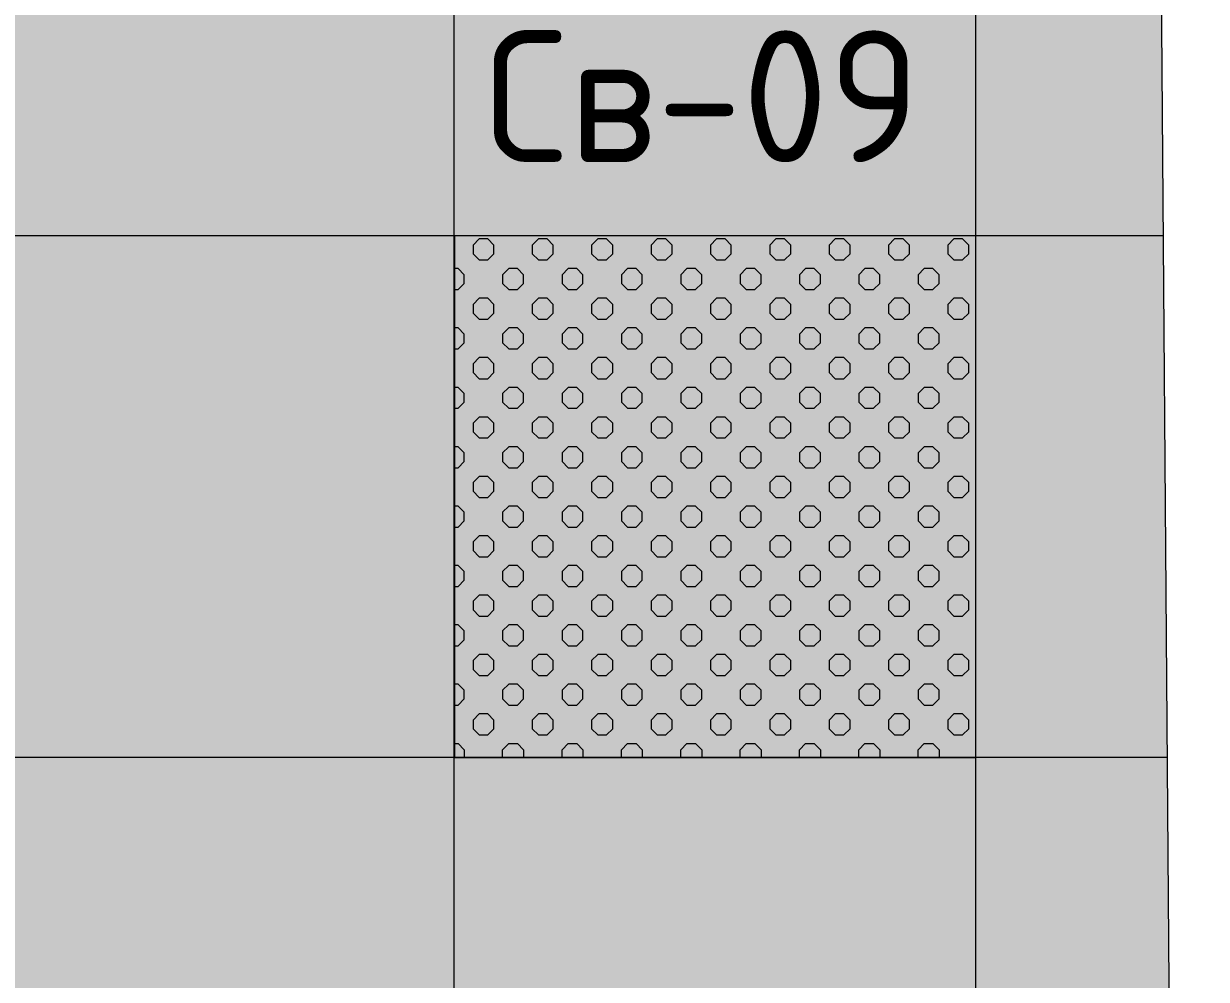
# Model space of a CAD drawing. Header units: millimetres. Extents: x -13069 to 207500, y -71366 to 56785.
# Drawn here: x 171982 to 173342, y 36418 to 37517 of the extents above; entities that cross this region are included whole.
import ezdxf

# ---------------------------------------------------------------- set-up
doc = ezdxf.new("R2010")
doc.units = ezdxf.units.MM
doc.layers.add('PDF _Потолки', color=7, linetype='Continuous', lineweight=5, true_color=0x535353)
doc.layers.add('PDF _светильники', color=7, linetype='Continuous', true_color=0xffffff)
doc.layers.add('PDF _Текст', color=7, linetype='Continuous')
doc.styles.add('PDF GOST Common', font='GOST_Common.ttf')

msp = doc.modelspace()

# ---------------------------------------------------------------- hatches: boundary and pattern name
at = {"layer": 'PDF _Потолки', "true_color": 0xcae6ff, "transparency": 33554559}
msp.add_hatch(color=254, dxfattribs=at).paths.add_polyline_path([(167977.922, 35239.842), (167977.922, 36244.642), (170279.521, 36244.642), (170279.521, 34656.742), (170429.521, 34656.742), (170429.521, 38515.443), (171388.92, 38499.243), (171388.92, 38361.943), (171808.921, 38361.943), (171808.921, 38492.143), (171925.12, 38490.142), (171910.02, 42957.142), (173810.319, 42957.142), (173840.519, 39227.542), (173296.72, 39236.743), (173283.525, 38467.242), (173299.723, 36362.342), (173843.724, 36362.643), (173858.525, 34529.142), (173713.322, 34529.142), (173713.322, 33554.843), (170429.521, 33554.643), (168905.925, 33554.643), (168905.925, 35239.842)])

# ---------------------------------------------------------------- linework, layer by layer
at = {"layer": 'PDF _Потолки', "color": 7, "lineweight": 13}
msp.add_lwpolyline([(167977.922, 35239.842), (168905.925, 35239.842), (168905.925, 33554.643), (170429.521, 33554.643), (173713.322, 33554.843), (173713.322, 34529.142), (173858.525, 34529.142), (173843.724, 36362.643), (173299.723, 36362.342), (173283.525, 38467.242), (173296.72, 39236.743), (173840.519, 39227.542), (173810.319, 42957.142), (171910.02, 42957.142), (171925.12, 38490.142), (171808.921, 38492.143), (171808.921, 38361.943), (171388.92, 38361.943), (171388.92, 38499.243), (170429.521, 38515.443), (170429.521, 34656.742), (170279.624, 34656.742), (170279.624, 36244.642), (167977.922, 36244.642)], close=True, dxfattribs=at)
for points in [[(172476.622, 42957.142), (172476.622, 33554.767)], [(173076.622, 42957.142), (173076.622, 33554.843)], [(173292.619, 37273.342), (170429.521, 37273.342)], [(173297.325, 36673.342), (170429.521, 36673.342)]]:
    msp.add_lwpolyline(points, dxfattribs=at)
at = {"layer": 'PDF _светильники', "color": 7, "lineweight": 13}
msp.add_lwpolyline([(172477.122, 36673.442), (173077.122, 36673.442), (173077.122, 37273.442), (172477.122, 37273.442)], close=True, dxfattribs=at)
at = {"layer": 'PDF _светильники', "lineweight": 20}
for points in [[(172522.624, 37262.742), (172515.519, 37269.842), (172505.522, 37269.842), (172498.521, 37262.742), (172498.521, 37252.741), (172505.522, 37245.642), (172515.519, 37245.642), (172522.624, 37252.741)], [(172590.922, 37262.742), (172583.824, 37269.842), (172573.82, 37269.842), (172566.722, 37262.742), (172566.722, 37252.741), (172573.82, 37245.642), (172583.824, 37245.642), (172590.922, 37252.741)], [(172659.22, 37262.742), (172652.122, 37269.842), (172642.124, 37269.842), (172635.02, 37262.742), (172635.02, 37252.741), (172642.124, 37245.642), (172652.122, 37245.642), (172659.22, 37252.741)], [(172727.525, 37262.742), (172720.42, 37269.842), (172710.423, 37269.842), (172703.324, 37262.742), (172703.324, 37252.741), (172710.423, 37245.642), (172720.42, 37245.642), (172727.525, 37252.741)], [(172795.719, 37262.742), (172788.725, 37269.842), (172778.721, 37269.842), (172771.623, 37262.742), (172771.623, 37252.741), (172778.721, 37245.642), (172788.725, 37245.642), (172795.719, 37252.741)], [(172864.024, 37262.742), (172857.023, 37269.842), (172847.02, 37269.842), (172839.921, 37262.742), (172839.921, 37252.741), (172847.02, 37245.642), (172857.023, 37245.642), (172864.024, 37252.741)], [(172932.322, 37262.742), (172925.224, 37269.842), (172915.22, 37269.842), (172908.219, 37262.742), (172908.219, 37252.741), (172915.22, 37245.642), (172925.224, 37245.642), (172932.322, 37252.741)], [(173000.621, 37262.742), (172993.522, 37269.842), (172983.525, 37269.842), (172976.524, 37262.742), (172976.524, 37252.741), (172983.525, 37245.642), (172993.522, 37245.642), (173000.621, 37252.741)], [(173068.919, 37262.742), (173061.821, 37269.842), (173051.823, 37269.842), (173044.725, 37262.742), (173044.725, 37252.741), (173051.823, 37245.642), (173061.821, 37245.642), (173068.919, 37252.741)], [(172556.724, 37228.543), (172549.723, 37235.642), (172539.72, 37235.642), (172532.621, 37228.543), (172532.621, 37218.542), (172539.72, 37211.543), (172549.723, 37211.543), (172556.724, 37218.542)], [(172625.022, 37228.543), (172618.022, 37235.642), (172608.024, 37235.642), (172600.92, 37228.543), (172600.92, 37218.542), (172608.024, 37211.543), (172618.022, 37211.543), (172625.022, 37218.542)], [(172693.321, 37228.543), (172686.222, 37235.642), (172676.225, 37235.642), (172669.224, 37228.543), (172669.224, 37218.542), (172676.225, 37211.543), (172686.222, 37211.543), (172693.321, 37218.542)], [(172761.619, 37228.543), (172754.521, 37235.642), (172744.523, 37235.642), (172737.522, 37228.543), (172737.522, 37218.542), (172744.523, 37211.543), (172754.521, 37211.543), (172761.619, 37218.542)], [(172829.924, 37228.543), (172822.819, 37235.642), (172812.822, 37235.642), (172805.723, 37228.543), (172805.723, 37218.542), (172812.822, 37211.543), (172822.819, 37211.543), (172829.924, 37218.542)], [(172898.222, 37228.543), (172891.124, 37235.642), (172881.12, 37235.642), (172874.021, 37228.543), (172874.021, 37218.542), (172881.12, 37211.543), (172891.124, 37211.543), (172898.222, 37218.542)], [(172966.52, 37228.543), (172959.422, 37235.642), (172949.424, 37235.642), (172942.32, 37228.543), (172942.32, 37218.542), (172949.424, 37211.543), (172959.422, 37211.543), (172966.52, 37218.542)], [(173034.721, 37228.543), (173027.72, 37235.642), (173017.723, 37235.642), (173010.624, 37228.543), (173010.624, 37218.542), (173017.723, 37211.543), (173027.72, 37211.543), (173034.721, 37218.542)], [(172522.624, 37194.442), (172515.519, 37201.542), (172505.522, 37201.542), (172498.521, 37194.442), (172498.521, 37184.442), (172505.522, 37177.342), (172515.519, 37177.342), (172522.624, 37184.442)], [(172590.922, 37194.442), (172583.824, 37201.542), (172573.82, 37201.542), (172566.722, 37194.442), (172566.722, 37184.442), (172573.82, 37177.342), (172583.824, 37177.342), (172590.922, 37184.442)], [(172659.22, 37194.442), (172652.122, 37201.542), (172642.124, 37201.542), (172635.02, 37194.442), (172635.02, 37184.442), (172642.124, 37177.342), (172652.122, 37177.342), (172659.22, 37184.442)], [(172727.525, 37194.442), (172720.42, 37201.542), (172710.423, 37201.542), (172703.324, 37194.442), (172703.324, 37184.442), (172710.423, 37177.342), (172720.42, 37177.342), (172727.525, 37184.442)], [(172795.719, 37194.442), (172788.725, 37201.542), (172778.721, 37201.542), (172771.623, 37194.442), (172771.623, 37184.442), (172778.721, 37177.342), (172788.725, 37177.342), (172795.719, 37184.442)], [(172864.024, 37194.442), (172857.023, 37201.542), (172847.02, 37201.542), (172839.921, 37194.442), (172839.921, 37184.442), (172847.02, 37177.342), (172857.023, 37177.342), (172864.024, 37184.442)], [(172932.322, 37194.442), (172925.224, 37201.542), (172915.22, 37201.542), (172908.219, 37194.442), (172908.219, 37184.442), (172915.22, 37177.342), (172925.224, 37177.342), (172932.322, 37184.442)], [(173000.621, 37194.442), (172993.522, 37201.542), (172983.525, 37201.542), (172976.524, 37194.442), (172976.524, 37184.442), (172983.525, 37177.342), (172993.522, 37177.342), (173000.621, 37184.442)], [(173068.919, 37194.442), (173061.821, 37201.542), (173051.823, 37201.542), (173044.725, 37194.442), (173044.725, 37184.442), (173051.823, 37177.342), (173061.821, 37177.342), (173068.919, 37184.442)], [(172556.724, 37160.342), (172549.723, 37167.343), (172539.72, 37167.343), (172532.621, 37160.342), (172532.621, 37150.343), (172539.72, 37143.243), (172549.723, 37143.243), (172556.724, 37150.343)], [(172625.022, 37160.342), (172618.022, 37167.343), (172608.024, 37167.343), (172600.92, 37160.342), (172600.92, 37150.343), (172608.024, 37143.243), (172618.022, 37143.243), (172625.022, 37150.343)], [(172693.321, 37160.342), (172686.222, 37167.343), (172676.225, 37167.343), (172669.224, 37160.342), (172669.224, 37150.343), (172676.225, 37143.243), (172686.222, 37143.243), (172693.321, 37150.343)], [(172761.619, 37160.342), (172754.521, 37167.343), (172744.523, 37167.343), (172737.522, 37160.342), (172737.522, 37150.343), (172744.523, 37143.243), (172754.521, 37143.243), (172761.619, 37150.343)], [(172829.924, 37160.342), (172822.819, 37167.343), (172812.822, 37167.343), (172805.723, 37160.342), (172805.723, 37150.343), (172812.822, 37143.243), (172822.819, 37143.243), (172829.924, 37150.343)], [(172898.222, 37160.342), (172891.124, 37167.343), (172881.12, 37167.343), (172874.021, 37160.342), (172874.021, 37150.343), (172881.12, 37143.243), (172891.124, 37143.243), (172898.222, 37150.343)], [(172966.52, 37160.342), (172959.422, 37167.343), (172949.424, 37167.343), (172942.32, 37160.342), (172942.32, 37150.343), (172949.424, 37143.243), (172959.422, 37143.243), (172966.52, 37150.343)], [(173034.721, 37160.342), (173027.72, 37167.343), (173017.723, 37167.343), (173010.624, 37160.342), (173010.624, 37150.343), (173017.723, 37143.243), (173027.72, 37143.243), (173034.721, 37150.343)], [(172522.624, 37126.142), (172515.519, 37133.242), (172505.522, 37133.242), (172498.521, 37126.142), (172498.521, 37116.142), (172505.522, 37109.042), (172515.519, 37109.042), (172522.624, 37116.142)], [(172590.922, 37126.142), (172583.824, 37133.242), (172573.82, 37133.242), (172566.722, 37126.142), (172566.722, 37116.142), (172573.82, 37109.042), (172583.824, 37109.042), (172590.922, 37116.142)], [(172659.22, 37126.142), (172652.122, 37133.242), (172642.124, 37133.242), (172635.02, 37126.142), (172635.02, 37116.142), (172642.124, 37109.042), (172652.122, 37109.042), (172659.22, 37116.142)], [(172727.525, 37126.142), (172720.42, 37133.242), (172710.423, 37133.242), (172703.324, 37126.142), (172703.324, 37116.142), (172710.423, 37109.042), (172720.42, 37109.042), (172727.525, 37116.142)], [(172795.719, 37126.142), (172788.725, 37133.242), (172778.721, 37133.242), (172771.623, 37126.142), (172771.623, 37116.142), (172778.721, 37109.042), (172788.725, 37109.042), (172795.719, 37116.142)], [(172864.024, 37126.142), (172857.023, 37133.242), (172847.02, 37133.242), (172839.921, 37126.142), (172839.921, 37116.142), (172847.02, 37109.042), (172857.023, 37109.042), (172864.024, 37116.142)], [(172932.322, 37126.142), (172925.224, 37133.242), (172915.22, 37133.242), (172908.219, 37126.142), (172908.219, 37116.142), (172915.22, 37109.042), (172925.224, 37109.042), (172932.322, 37116.142)], [(173000.621, 37126.142), (172993.522, 37133.242), (172983.525, 37133.242), (172976.524, 37126.142), (172976.524, 37116.142), (172983.525, 37109.042), (172993.522, 37109.042), (173000.621, 37116.142)], [(173068.919, 37126.142), (173061.821, 37133.242), (173051.823, 37133.242), (173044.725, 37126.142), (173044.725, 37116.142), (173051.823, 37109.042), (173061.821, 37109.042), (173068.919, 37116.142)], [(172556.724, 37092.042), (172549.723, 37099.043), (172539.72, 37099.043), (172532.621, 37092.042), (172532.621, 37082.041), (172539.72, 37074.941), (172549.723, 37074.941), (172556.724, 37082.041)], [(172625.022, 37092.042), (172618.022, 37099.043), (172608.024, 37099.043), (172600.92, 37092.042), (172600.92, 37082.041), (172608.024, 37074.941), (172618.022, 37074.941), (172625.022, 37082.041)], [(172693.321, 37092.042), (172686.222, 37099.043), (172676.225, 37099.043), (172669.224, 37092.042), (172669.224, 37082.041), (172676.225, 37074.941), (172686.222, 37074.941), (172693.321, 37082.041)], [(172761.619, 37092.042), (172754.521, 37099.043), (172744.523, 37099.043), (172737.522, 37092.042), (172737.522, 37082.041), (172744.523, 37074.941), (172754.521, 37074.941), (172761.619, 37082.041)], [(172829.924, 37092.042), (172822.819, 37099.043), (172812.822, 37099.043), (172805.723, 37092.042), (172805.723, 37082.041), (172812.822, 37074.941), (172822.819, 37074.941), (172829.924, 37082.041)], [(172898.222, 37092.042), (172891.124, 37099.043), (172881.12, 37099.043), (172874.021, 37092.042), (172874.021, 37082.041), (172881.12, 37074.941), (172891.124, 37074.941), (172898.222, 37082.041)], [(172966.52, 37092.042), (172959.422, 37099.043), (172949.424, 37099.043), (172942.32, 37092.042), (172942.32, 37082.041), (172949.424, 37074.941), (172959.422, 37074.941), (172966.52, 37082.041)], [(173034.721, 37092.042), (173027.72, 37099.043), (173017.723, 37099.043), (173010.624, 37092.042), (173010.624, 37082.041), (173017.723, 37074.941), (173027.72, 37074.941), (173034.721, 37082.041)], [(172522.624, 37057.842), (172515.519, 37064.942), (172505.522, 37064.942), (172498.521, 37057.842), (172498.521, 37047.842), (172505.522, 37040.843), (172515.519, 37040.843), (172522.624, 37047.842)], [(172590.922, 37057.842), (172583.824, 37064.942), (172573.82, 37064.942), (172566.722, 37057.842), (172566.722, 37047.842), (172573.82, 37040.843), (172583.824, 37040.843), (172590.922, 37047.842)], [(172659.22, 37057.842), (172652.122, 37064.942), (172642.124, 37064.942), (172635.02, 37057.842), (172635.02, 37047.842), (172642.124, 37040.843), (172652.122, 37040.843), (172659.22, 37047.842)], [(172727.525, 37057.842), (172720.42, 37064.942), (172710.423, 37064.942), (172703.324, 37057.842), (172703.324, 37047.842), (172710.423, 37040.843), (172720.42, 37040.843), (172727.525, 37047.842)], [(172795.719, 37057.842), (172788.725, 37064.942), (172778.721, 37064.942), (172771.623, 37057.842), (172771.623, 37047.842), (172778.721, 37040.843), (172788.725, 37040.843), (172795.719, 37047.842)], [(172864.024, 37057.842), (172857.023, 37064.942), (172847.02, 37064.942), (172839.921, 37057.842), (172839.921, 37047.842), (172847.02, 37040.843), (172857.023, 37040.843), (172864.024, 37047.842)], [(172932.322, 37057.842), (172925.224, 37064.942), (172915.22, 37064.942), (172908.219, 37057.842), (172908.219, 37047.842), (172915.22, 37040.843), (172925.224, 37040.843), (172932.322, 37047.842)], [(173000.621, 37057.842), (172993.522, 37064.942), (172983.525, 37064.942), (172976.524, 37057.842), (172976.524, 37047.842), (172983.525, 37040.843), (172993.522, 37040.843), (173000.621, 37047.842)], [(173068.919, 37057.842), (173061.821, 37064.942), (173051.823, 37064.942), (173044.725, 37057.842), (173044.725, 37047.842), (173051.823, 37040.843), (173061.821, 37040.843), (173068.919, 37047.842)], [(172556.724, 37023.742), (172549.723, 37030.842), (172539.72, 37030.842), (172532.621, 37023.742), (172532.621, 37013.742), (172539.72, 37006.642), (172549.723, 37006.642), (172556.724, 37013.742)], [(172625.022, 37023.742), (172618.022, 37030.842), (172608.024, 37030.842), (172600.92, 37023.742), (172600.92, 37013.742), (172608.024, 37006.642), (172618.022, 37006.642), (172625.022, 37013.742)], [(172693.321, 37023.742), (172686.222, 37030.842), (172676.225, 37030.842), (172669.224, 37023.742), (172669.224, 37013.742), (172676.225, 37006.642), (172686.222, 37006.642), (172693.321, 37013.742)], [(172761.619, 37023.742), (172754.521, 37030.842), (172744.523, 37030.842), (172737.522, 37023.742), (172737.522, 37013.742), (172744.523, 37006.642), (172754.521, 37006.642), (172761.619, 37013.742)], [(172829.924, 37023.742), (172822.819, 37030.842), (172812.822, 37030.842), (172805.723, 37023.742), (172805.723, 37013.742), (172812.822, 37006.642), (172822.819, 37006.642), (172829.924, 37013.742)], [(172898.222, 37023.742), (172891.124, 37030.842), (172881.12, 37030.842), (172874.021, 37023.742), (172874.021, 37013.742), (172881.12, 37006.642), (172891.124, 37006.642), (172898.222, 37013.742)], [(172966.52, 37023.742), (172959.422, 37030.842), (172949.424, 37030.842), (172942.32, 37023.742), (172942.32, 37013.742), (172949.424, 37006.642), (172959.422, 37006.642), (172966.52, 37013.742)], [(173034.721, 37023.742), (173027.72, 37030.842), (173017.723, 37030.842), (173010.624, 37023.742), (173010.624, 37013.742), (173017.723, 37006.642), (173027.72, 37006.642), (173034.721, 37013.742)], [(172522.624, 36989.642), (172515.519, 36996.643), (172505.522, 36996.643), (172498.521, 36989.642), (172498.521, 36979.643), (172505.522, 36972.543), (172515.519, 36972.543), (172522.624, 36979.643)], [(172590.922, 36989.642), (172583.824, 36996.643), (172573.82, 36996.643), (172566.722, 36989.642), (172566.722, 36979.643), (172573.82, 36972.543), (172583.824, 36972.543), (172590.922, 36979.643)], [(172659.22, 36989.642), (172652.122, 36996.643), (172642.124, 36996.643), (172635.02, 36989.642), (172635.02, 36979.643), (172642.124, 36972.543), (172652.122, 36972.543), (172659.22, 36979.643)], [(172727.525, 36989.642), (172720.42, 36996.643), (172710.423, 36996.643), (172703.324, 36989.642), (172703.324, 36979.643), (172710.423, 36972.543), (172720.42, 36972.543), (172727.525, 36979.643)], [(172795.719, 36989.642), (172788.725, 36996.643), (172778.721, 36996.643), (172771.623, 36989.642), (172771.623, 36979.643), (172778.721, 36972.543), (172788.725, 36972.543), (172795.719, 36979.643)], [(172864.024, 36989.642), (172857.023, 36996.643), (172847.02, 36996.643), (172839.921, 36989.642), (172839.921, 36979.643), (172847.02, 36972.543), (172857.023, 36972.543), (172864.024, 36979.643)], [(172932.322, 36989.642), (172925.224, 36996.643), (172915.22, 36996.643), (172908.219, 36989.642), (172908.219, 36979.643), (172915.22, 36972.543), (172925.224, 36972.543), (172932.322, 36979.643)], [(173000.621, 36989.642), (172993.522, 36996.643), (172983.525, 36996.643), (172976.524, 36989.642), (172976.524, 36979.643), (172983.525, 36972.543), (172993.522, 36972.543), (173000.621, 36979.643)], [(173068.919, 36989.642), (173061.821, 36996.643), (173051.823, 36996.643), (173044.725, 36989.642), (173044.725, 36979.643), (173051.823, 36972.543), (173061.821, 36972.543), (173068.919, 36979.643)], [(172556.724, 36955.442), (172549.723, 36962.542), (172539.72, 36962.542), (172532.621, 36955.442), (172532.621, 36945.442), (172539.72, 36938.342), (172549.723, 36938.342), (172556.724, 36945.442)], [(172625.022, 36955.442), (172618.022, 36962.542), (172608.024, 36962.542), (172600.92, 36955.442), (172600.92, 36945.442), (172608.024, 36938.342), (172618.022, 36938.342), (172625.022, 36945.442)], [(172693.321, 36955.442), (172686.222, 36962.542), (172676.225, 36962.542), (172669.224, 36955.442), (172669.224, 36945.442), (172676.225, 36938.342), (172686.222, 36938.342), (172693.321, 36945.442)], [(172761.619, 36955.442), (172754.521, 36962.542), (172744.523, 36962.542), (172737.522, 36955.442), (172737.522, 36945.442), (172744.523, 36938.342), (172754.521, 36938.342), (172761.619, 36945.442)], [(172829.924, 36955.442), (172822.819, 36962.542), (172812.822, 36962.542), (172805.723, 36955.442), (172805.723, 36945.442), (172812.822, 36938.342), (172822.819, 36938.342), (172829.924, 36945.442)], [(172898.222, 36955.442), (172891.124, 36962.542), (172881.12, 36962.542), (172874.021, 36955.442), (172874.021, 36945.442), (172881.12, 36938.342), (172891.124, 36938.342), (172898.222, 36945.442)], [(172966.52, 36955.442), (172959.422, 36962.542), (172949.424, 36962.542), (172942.32, 36955.442), (172942.32, 36945.442), (172949.424, 36938.342), (172959.422, 36938.342), (172966.52, 36945.442)], [(173034.721, 36955.442), (173027.72, 36962.542), (173017.723, 36962.542), (173010.624, 36955.442), (173010.624, 36945.442), (173017.723, 36938.342), (173027.72, 36938.342), (173034.721, 36945.442)], [(172522.624, 36921.342), (172515.519, 36928.343), (172505.522, 36928.343), (172498.521, 36921.342), (172498.521, 36911.343), (172505.522, 36904.241), (172515.519, 36904.241), (172522.624, 36911.343)], [(172590.922, 36921.342), (172583.824, 36928.343), (172573.82, 36928.343), (172566.722, 36921.342), (172566.722, 36911.343), (172573.82, 36904.241), (172583.824, 36904.241), (172590.922, 36911.343)], [(172659.22, 36921.342), (172652.122, 36928.343), (172642.124, 36928.343), (172635.02, 36921.342), (172635.02, 36911.343), (172642.124, 36904.241), (172652.122, 36904.241), (172659.22, 36911.343)], [(172727.525, 36921.342), (172720.42, 36928.343), (172710.423, 36928.343), (172703.324, 36921.342), (172703.324, 36911.343), (172710.423, 36904.241), (172720.42, 36904.241), (172727.525, 36911.343)], [(172795.719, 36921.342), (172788.725, 36928.343), (172778.721, 36928.343), (172771.623, 36921.342), (172771.623, 36911.343), (172778.721, 36904.241), (172788.725, 36904.241), (172795.719, 36911.343)], [(172864.024, 36921.342), (172857.023, 36928.343), (172847.02, 36928.343), (172839.921, 36921.342), (172839.921, 36911.343), (172847.02, 36904.241), (172857.023, 36904.241), (172864.024, 36911.343)], [(172932.322, 36921.342), (172925.224, 36928.343), (172915.22, 36928.343), (172908.219, 36921.342), (172908.219, 36911.343), (172915.22, 36904.241), (172925.224, 36904.241), (172932.322, 36911.343)], [(173000.621, 36921.342), (172993.522, 36928.343), (172983.525, 36928.343), (172976.524, 36921.342), (172976.524, 36911.343), (172983.525, 36904.241), (172993.522, 36904.241), (173000.621, 36911.343)], [(173068.919, 36921.342), (173061.821, 36928.343), (173051.823, 36928.343), (173044.725, 36921.342), (173044.725, 36911.343), (173051.823, 36904.241), (173061.821, 36904.241), (173068.919, 36911.343)], [(172556.724, 36887.142), (172549.723, 36894.242), (172539.72, 36894.242), (172532.621, 36887.142), (172532.621, 36877.142), (172539.72, 36870.143), (172549.723, 36870.143), (172556.724, 36877.142)], [(172625.022, 36887.142), (172618.022, 36894.242), (172608.024, 36894.242), (172600.92, 36887.142), (172600.92, 36877.142), (172608.024, 36870.143), (172618.022, 36870.143), (172625.022, 36877.142)], [(172693.321, 36887.142), (172686.222, 36894.242), (172676.225, 36894.242), (172669.224, 36887.142), (172669.224, 36877.142), (172676.225, 36870.143), (172686.222, 36870.143), (172693.321, 36877.142)], [(172761.619, 36887.142), (172754.521, 36894.242), (172744.523, 36894.242), (172737.522, 36887.142), (172737.522, 36877.142), (172744.523, 36870.143), (172754.521, 36870.143), (172761.619, 36877.142)], [(172829.924, 36887.142), (172822.819, 36894.242), (172812.822, 36894.242), (172805.723, 36887.142), (172805.723, 36877.142), (172812.822, 36870.143), (172822.819, 36870.143), (172829.924, 36877.142)], [(172898.222, 36887.142), (172891.124, 36894.242), (172881.12, 36894.242), (172874.021, 36887.142), (172874.021, 36877.142), (172881.12, 36870.143), (172891.124, 36870.143), (172898.222, 36877.142)], [(172966.52, 36887.142), (172959.422, 36894.242), (172949.424, 36894.242), (172942.32, 36887.142), (172942.32, 36877.142), (172949.424, 36870.143), (172959.422, 36870.143), (172966.52, 36877.142)], [(173034.721, 36887.142), (173027.72, 36894.242), (173017.723, 36894.242), (173010.624, 36887.142), (173010.624, 36877.142), (173017.723, 36870.143), (173027.72, 36870.143), (173034.721, 36877.142)], [(172522.624, 36853.042), (172515.519, 36860.142), (172505.522, 36860.142), (172498.521, 36853.042), (172498.521, 36843.041), (172505.522, 36835.942), (172515.519, 36835.942), (172522.624, 36843.041)], [(172590.922, 36853.042), (172583.824, 36860.142), (172573.82, 36860.142), (172566.722, 36853.042), (172566.722, 36843.041), (172573.82, 36835.942), (172583.824, 36835.942), (172590.922, 36843.041)], [(172659.22, 36853.042), (172652.122, 36860.142), (172642.124, 36860.142), (172635.02, 36853.042), (172635.02, 36843.041), (172642.124, 36835.942), (172652.122, 36835.942), (172659.22, 36843.041)], [(172727.525, 36853.042), (172720.42, 36860.142), (172710.423, 36860.142), (172703.324, 36853.042), (172703.324, 36843.041), (172710.423, 36835.942), (172720.42, 36835.942), (172727.525, 36843.041)], [(172795.719, 36853.042), (172788.725, 36860.142), (172778.721, 36860.142), (172771.623, 36853.042), (172771.623, 36843.041), (172778.721, 36835.942), (172788.725, 36835.942), (172795.719, 36843.041)], [(172864.024, 36853.042), (172857.023, 36860.142), (172847.02, 36860.142), (172839.921, 36853.042), (172839.921, 36843.041), (172847.02, 36835.942), (172857.023, 36835.942), (172864.024, 36843.041)], [(172932.322, 36853.042), (172925.224, 36860.142), (172915.22, 36860.142), (172908.219, 36853.042), (172908.219, 36843.041), (172915.22, 36835.942), (172925.224, 36835.942), (172932.322, 36843.041)], [(173000.621, 36853.042), (172993.522, 36860.142), (172983.525, 36860.142), (172976.524, 36853.042), (172976.524, 36843.041), (172983.525, 36835.942), (172993.522, 36835.942), (173000.621, 36843.041)], [(173068.919, 36853.042), (173061.821, 36860.142), (173051.823, 36860.142), (173044.725, 36853.042), (173044.725, 36843.041), (173051.823, 36835.942), (173061.821, 36835.942), (173068.919, 36843.041)], [(172556.724, 36818.843), (172549.723, 36825.942), (172539.72, 36825.942), (172532.621, 36818.843), (172532.621, 36808.842), (172539.72, 36801.843), (172549.723, 36801.843), (172556.724, 36808.842)], [(172625.022, 36818.843), (172618.022, 36825.942), (172608.024, 36825.942), (172600.92, 36818.843), (172600.92, 36808.842), (172608.024, 36801.843), (172618.022, 36801.843), (172625.022, 36808.842)], [(172693.321, 36818.843), (172686.222, 36825.942), (172676.225, 36825.942), (172669.224, 36818.843), (172669.224, 36808.842), (172676.225, 36801.843), (172686.222, 36801.843), (172693.321, 36808.842)], [(172761.619, 36818.843), (172754.521, 36825.942), (172744.523, 36825.942), (172737.522, 36818.843), (172737.522, 36808.842), (172744.523, 36801.843), (172754.521, 36801.843), (172761.619, 36808.842)], [(172829.924, 36818.843), (172822.819, 36825.942), (172812.822, 36825.942), (172805.723, 36818.843), (172805.723, 36808.842), (172812.822, 36801.843), (172822.819, 36801.843), (172829.924, 36808.842)], [(172898.222, 36818.843), (172891.124, 36825.942), (172881.12, 36825.942), (172874.021, 36818.843), (172874.021, 36808.842), (172881.12, 36801.843), (172891.124, 36801.843), (172898.222, 36808.842)], [(172966.52, 36818.843), (172959.422, 36825.942), (172949.424, 36825.942), (172942.32, 36818.843), (172942.32, 36808.842), (172949.424, 36801.843), (172959.422, 36801.843), (172966.52, 36808.842)], [(173034.721, 36818.843), (173027.72, 36825.942), (173017.723, 36825.942), (173010.624, 36818.843), (173010.624, 36808.842), (173017.723, 36801.843), (173027.72, 36801.843), (173034.721, 36808.842)], [(172522.624, 36784.742), (172515.519, 36791.842), (172505.522, 36791.842), (172498.521, 36784.742), (172498.521, 36774.742), (172505.522, 36767.642), (172515.519, 36767.642), (172522.624, 36774.742)], [(172590.922, 36784.742), (172583.824, 36791.842), (172573.82, 36791.842), (172566.722, 36784.742), (172566.722, 36774.742), (172573.82, 36767.642), (172583.824, 36767.642), (172590.922, 36774.742)], [(172659.22, 36784.742), (172652.122, 36791.842), (172642.124, 36791.842), (172635.02, 36784.742), (172635.02, 36774.742), (172642.124, 36767.642), (172652.122, 36767.642), (172659.22, 36774.742)], [(172727.525, 36784.742), (172720.42, 36791.842), (172710.423, 36791.842), (172703.324, 36784.742), (172703.324, 36774.742), (172710.423, 36767.642), (172720.42, 36767.642), (172727.525, 36774.742)], [(172795.719, 36784.742), (172788.725, 36791.842), (172778.721, 36791.842), (172771.623, 36784.742), (172771.623, 36774.742), (172778.721, 36767.642), (172788.725, 36767.642), (172795.719, 36774.742)], [(172864.024, 36784.742), (172857.023, 36791.842), (172847.02, 36791.842), (172839.921, 36784.742), (172839.921, 36774.742), (172847.02, 36767.642), (172857.023, 36767.642), (172864.024, 36774.742)], [(172932.322, 36784.742), (172925.224, 36791.842), (172915.22, 36791.842), (172908.219, 36784.742), (172908.219, 36774.742), (172915.22, 36767.642), (172925.224, 36767.642), (172932.322, 36774.742)], [(173000.621, 36784.742), (172993.522, 36791.842), (172983.525, 36791.842), (172976.524, 36784.742), (172976.524, 36774.742), (172983.525, 36767.642), (172993.522, 36767.642), (173000.621, 36774.742)], [(173068.919, 36784.742), (173061.821, 36791.842), (173051.823, 36791.842), (173044.725, 36784.742), (173044.725, 36774.742), (173051.823, 36767.642), (173061.821, 36767.642), (173068.919, 36774.742)], [(172556.724, 36750.642), (172549.723, 36757.643), (172539.72, 36757.643), (172532.621, 36750.642), (172532.621, 36740.643), (172539.72, 36733.543), (172549.723, 36733.543), (172556.724, 36740.643)], [(172625.022, 36750.642), (172618.022, 36757.643), (172608.024, 36757.643), (172600.92, 36750.642), (172600.92, 36740.643), (172608.024, 36733.543), (172618.022, 36733.543), (172625.022, 36740.643)], [(172693.321, 36750.642), (172686.222, 36757.643), (172676.225, 36757.643), (172669.224, 36750.642), (172669.224, 36740.643), (172676.225, 36733.543), (172686.222, 36733.543), (172693.321, 36740.643)], [(172761.619, 36750.642), (172754.521, 36757.643), (172744.523, 36757.643), (172737.522, 36750.642), (172737.522, 36740.643), (172744.523, 36733.543), (172754.521, 36733.543), (172761.619, 36740.643)], [(172829.924, 36750.642), (172822.819, 36757.643), (172812.822, 36757.643), (172805.723, 36750.642), (172805.723, 36740.643), (172812.822, 36733.543), (172822.819, 36733.543), (172829.924, 36740.643)], [(172898.222, 36750.642), (172891.124, 36757.643), (172881.12, 36757.643), (172874.021, 36750.642), (172874.021, 36740.643), (172881.12, 36733.543), (172891.124, 36733.543), (172898.222, 36740.643)], [(172966.52, 36750.642), (172959.422, 36757.643), (172949.424, 36757.643), (172942.32, 36750.642), (172942.32, 36740.643), (172949.424, 36733.543), (172959.422, 36733.543), (172966.52, 36740.643)], [(173034.721, 36750.642), (173027.72, 36757.643), (173017.723, 36757.643), (173010.624, 36750.642), (173010.624, 36740.643), (173017.723, 36733.543), (173027.72, 36733.543), (173034.721, 36740.643)], [(172522.624, 36716.442), (172515.519, 36723.542), (172505.522, 36723.542), (172498.521, 36716.442), (172498.521, 36706.442), (172505.522, 36699.342), (172515.519, 36699.342), (172522.624, 36706.442)], [(172590.922, 36716.442), (172583.824, 36723.542), (172573.82, 36723.542), (172566.722, 36716.442), (172566.722, 36706.442), (172573.82, 36699.342), (172583.824, 36699.342), (172590.922, 36706.442)], [(172659.22, 36716.442), (172652.122, 36723.542), (172642.124, 36723.542), (172635.02, 36716.442), (172635.02, 36706.442), (172642.124, 36699.342), (172652.122, 36699.342), (172659.22, 36706.442)], [(172727.525, 36716.442), (172720.42, 36723.542), (172710.423, 36723.542), (172703.324, 36716.442), (172703.324, 36706.442), (172710.423, 36699.342), (172720.42, 36699.342), (172727.525, 36706.442)], [(172795.719, 36716.442), (172788.725, 36723.542), (172778.721, 36723.542), (172771.623, 36716.442), (172771.623, 36706.442), (172778.721, 36699.342), (172788.725, 36699.342), (172795.719, 36706.442)], [(172864.024, 36716.442), (172857.023, 36723.542), (172847.02, 36723.542), (172839.921, 36716.442), (172839.921, 36706.442), (172847.02, 36699.342), (172857.023, 36699.342), (172864.024, 36706.442)], [(172932.322, 36716.442), (172925.224, 36723.542), (172915.22, 36723.542), (172908.219, 36716.442), (172908.219, 36706.442), (172915.22, 36699.342), (172925.224, 36699.342), (172932.322, 36706.442)], [(173000.621, 36716.442), (172993.522, 36723.542), (172983.525, 36723.542), (172976.524, 36716.442), (172976.524, 36706.442), (172983.525, 36699.342), (172993.522, 36699.342), (173000.621, 36706.442)], [(173068.919, 36716.442), (173061.821, 36723.542), (173051.823, 36723.542), (173044.725, 36716.442), (173044.725, 36706.442), (173051.823, 36699.342), (173061.821, 36699.342), (173068.919, 36706.442)]]:
    msp.add_lwpolyline(points, close=True, dxfattribs=at)
for points in [[(172477.122, 37211.543), (172481.419, 37211.543), (172488.523, 37218.542), (172488.523, 37228.543), (172481.419, 37235.642), (172477.122, 37235.642)], [(172477.122, 37143.243), (172481.419, 37143.243), (172488.523, 37150.343), (172488.523, 37160.342), (172481.419, 37167.343), (172477.122, 37167.343)], [(172477.122, 37074.941), (172481.419, 37074.941), (172488.523, 37082.041), (172488.523, 37092.042), (172481.419, 37099.043), (172477.122, 37099.043)], [(172477.122, 37006.642), (172481.419, 37006.642), (172488.523, 37013.742), (172488.523, 37023.742), (172481.419, 37030.842), (172477.122, 37030.842)], [(172477.122, 36938.342), (172481.419, 36938.342), (172488.523, 36945.442), (172488.523, 36955.442), (172481.419, 36962.542), (172477.122, 36962.542)], [(172477.122, 36870.143), (172481.419, 36870.143), (172488.523, 36877.142), (172488.523, 36887.142), (172481.419, 36894.242), (172477.122, 36894.242)], [(172477.122, 36801.843), (172481.419, 36801.843), (172488.523, 36808.842), (172488.523, 36818.843), (172481.419, 36825.942), (172477.122, 36825.942)], [(172477.122, 36733.543), (172481.419, 36733.543), (172488.523, 36740.643), (172488.523, 36750.642), (172481.419, 36757.643), (172477.122, 36757.643)], [(172477.122, 36689.343), (172481.419, 36689.343), (172488.523, 36682.342), (172488.523, 36673.442)], [(172532.621, 36673.442), (172532.621, 36682.342), (172539.72, 36689.343), (172549.723, 36689.343), (172556.724, 36682.342), (172556.724, 36673.442)], [(172600.92, 36673.442), (172600.92, 36682.342), (172608.024, 36689.343), (172618.022, 36689.343), (172625.022, 36682.342), (172625.022, 36673.442)], [(172669.224, 36673.442), (172669.224, 36682.342), (172676.225, 36689.343), (172686.222, 36689.343), (172693.321, 36682.342), (172693.321, 36673.442)], [(172737.522, 36673.442), (172737.522, 36682.342), (172744.523, 36689.343), (172754.521, 36689.343), (172761.619, 36682.342), (172761.619, 36673.442)], [(172805.723, 36673.442), (172805.723, 36682.342), (172812.822, 36689.343), (172822.819, 36689.343), (172829.924, 36682.342), (172829.924, 36673.442)], [(172874.021, 36673.442), (172874.021, 36682.342), (172881.12, 36689.343), (172891.124, 36689.343), (172898.222, 36682.342), (172898.222, 36673.442)], [(172942.32, 36673.442), (172942.32, 36682.342), (172949.424, 36689.343), (172959.422, 36689.343), (172966.52, 36682.342), (172966.52, 36673.442)], [(173010.624, 36673.442), (173010.624, 36682.342), (173017.723, 36689.343), (173027.72, 36689.343), (173034.721, 36682.342), (173034.721, 36673.442)]]:
    msp.add_lwpolyline(points, dxfattribs=at)
at = {"layer": 'PDF _светильники', "color": 53, "lineweight": 0, "true_color": 0xf7e046, "transparency": 33554559}
msp.add_solid([(172477.122, 36673.442), (173077.122, 36673.442), (172477.122, 37273.442), (173077.122, 37273.442)], dxfattribs=at)

# ---------------------------------------------------------------- texts
at = {"layer": 'PDF _Текст', "insert": (172511.857, 37433.847), "char_height": 151.5063, "attachment_point": 4, "style": 'PDF GOST Common'}
msp.add_mtext('Св-09', dxfattribs=at)

doc.saveas('drawing.dxf')
